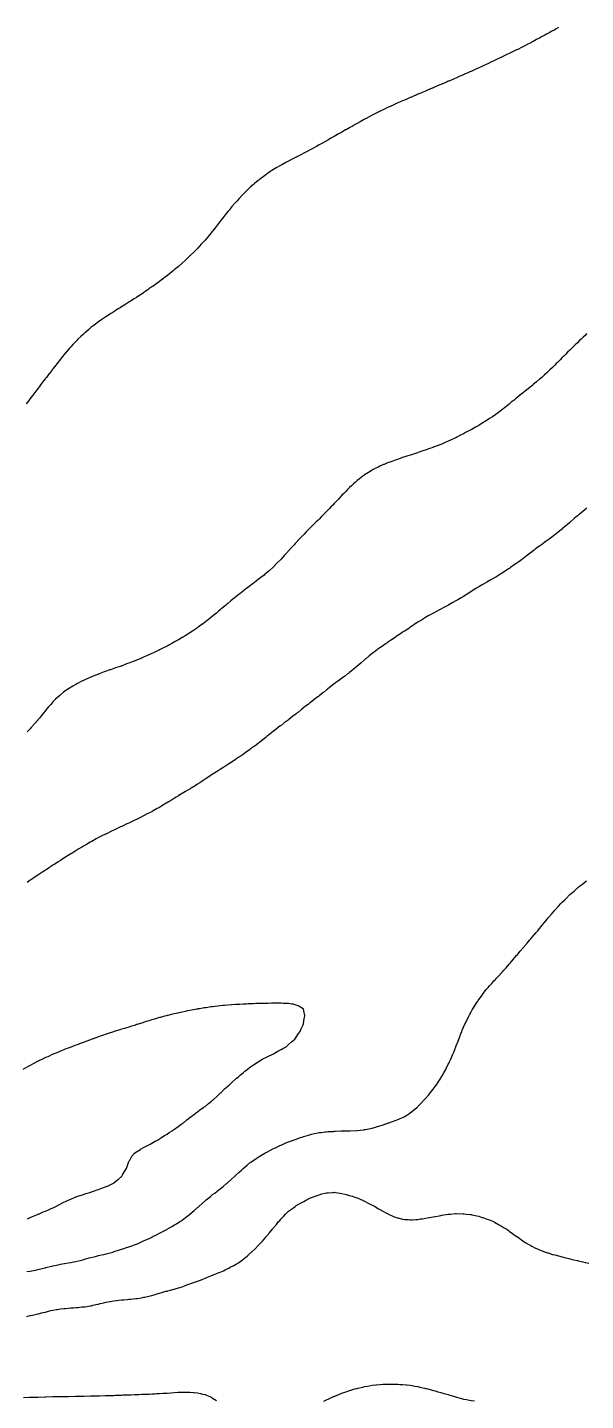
# Model space of a CAD drawing. Extents: x -717077 to -715000, y -984627 to -984000.
# Drawn here: x -715816.9 to -715743.4, y -984181 to -984000.5 of the extents above; entities that cross this region are included whole.
import ezdxf

# ---------------------------------------------------------------- set-up
doc = ezdxf.new("R2010")
doc.units = 0
doc.layers.add('buffer_B1_0_1_clip', color=7, linetype='Continuous')

msp = doc.modelspace()

# ---------------------------------------------------------------- linework, layer by layer
at = {"layer": 'buffer_B1_0_1_clip'}
for points in [[(-715746.98, -984000.5), (-715747.31, -984000.68), (-715747.5, -984000.79), (-715747.96, -984001.04), (-715748.14, -984001.14), (-715748.5, -984001.34), (-715748.6, -984001.39), (-715748.79, -984001.5), (-715749.25, -984001.75), (-715749.5, -984001.89), (-715749.9, -984002.1), (-715750.32, -984002.33), (-715750.5, -984002.42), (-715750.55, -984002.45), (-715750.65, -984002.5), (-715751.21, -984002.78), (-715751.5, -984002.94), (-715751.87, -984003.12), (-715752.37, -984003.38), (-715752.5, -984003.44), (-715752.54, -984003.46), (-715752.62, -984003.5), (-715753.21, -984003.78), (-715753.5, -984003.93), (-715753.88, -984004.11), (-715754.33, -984004.33), (-715754.5, -984004.41), (-715754.55, -984004.44), (-715754.68, -984004.5), (-715755.23, -984004.76), (-715755.5, -984004.89), (-715755.92, -984005.08), (-715756.22, -984005.22), (-715756.5, -984005.35), (-715756.6, -984005.4), (-715756.83, -984005.5), (-715757.28, -984005.71), (-715757.5, -984005.81), (-715757.97, -984006.03), (-715758.07, -984006.07), (-715758.5, -984006.27), (-715758.66, -984006.34), (-715759.02, -984006.5), (-715759.35, -984006.64), (-715759.5, -984006.71), (-715759.87, -984006.87), (-715760.05, -984006.95), (-715760.5, -984007.15), (-715760.74, -984007.25), (-715761.3, -984007.5), (-715761.44, -984007.56), (-715761.5, -984007.58), (-715761.64, -984007.65), (-715762.14, -984007.85), (-715762.5, -984008.01), (-715762.84, -984008.15), (-715763.4, -984008.4), (-715763.5, -984008.44), (-715763.54, -984008.46), (-715763.64, -984008.5), (-715764.24, -984008.75), (-715764.5, -984008.86), (-715764.95, -984009.05), (-715765.12, -984009.12), (-715765.5, -984009.28), (-715765.65, -984009.34), (-715766, -984009.5), (-715766.35, -984009.65), (-715766.5, -984009.72), (-715766.87, -984009.87), (-715767.05, -984009.95), (-715767.5, -984010.14), (-715767.74, -984010.25), (-715768.29, -984010.5), (-715768.43, -984010.56), (-715768.5, -984010.59), (-715768.66, -984010.66), (-715769.13, -984010.87), (-715769.5, -984011.03), (-715769.81, -984011.18), (-715770.44, -984011.5), (-715770.48, -984011.52), (-715770.5, -984011.53), (-715770.55, -984011.56), (-715771.15, -984011.85), (-715771.5, -984012.03), (-715771.81, -984012.19), (-715772.38, -984012.5), (-715772.46, -984012.54), (-715772.5, -984012.56), (-715772.63, -984012.64), (-715773.1, -984012.89), (-715773.5, -984013.12), (-715773.74, -984013.26), (-715774.15, -984013.5), (-715774.37, -984013.62), (-715774.5, -984013.69), (-715774.93, -984013.94), (-715775.01, -984013.98), (-715775.5, -984014.26), (-715775.65, -984014.34), (-715775.92, -984014.5), (-715776.29, -984014.7), (-715776.5, -984014.82), (-715776.93, -984015.07), (-715777.26, -984015.26), (-715777.5, -984015.4), (-715777.56, -984015.44), (-715777.67, -984015.5), (-715778.21, -984015.79), (-715778.5, -984015.95), (-715778.85, -984016.14), (-715779.48, -984016.49), (-715779.5, -984016.49), (-715779.5, -984016.5), (-715779.51, -984016.5), (-715780.16, -984016.84), (-715780.5, -984017.02), (-715780.82, -984017.18), (-715781.42, -984017.5), (-715781.47, -984017.53), (-715781.5, -984017.54), (-715781.58, -984017.59), (-715782.13, -984017.86), (-715782.5, -984018.06), (-715782.78, -984018.21), (-715783.3, -984018.5), (-715783.43, -984018.57), (-715783.5, -984018.61), (-715783.75, -984018.75), (-715784.07, -984018.93), (-715784.5, -984019.19), (-715784.69, -984019.31), (-715784.97, -984019.5), (-715785.29, -984019.71), (-715785.5, -984019.86), (-715785.87, -984020.13), (-715786.34, -984020.5), (-715786.43, -984020.57), (-715786.5, -984020.62), (-715786.99, -984021.01), (-715787.14, -984021.14), (-715787.5, -984021.45), (-715787.52, -984021.48), (-715787.54, -984021.5), (-715788.04, -984021.96), (-715788.5, -984022.42), (-715788.54, -984022.46), (-715788.57, -984022.5), (-715789.02, -984022.97), (-715789.32, -984023.33), (-715789.47, -984023.5), (-715789.48, -984023.51), (-715789.5, -984023.53), (-715789.95, -984024.05), (-715790.32, -984024.5), (-715790.4, -984024.59), (-715790.5, -984024.71), (-715790.85, -984025.15), (-715791.11, -984025.5), (-715791.28, -984025.71), (-715791.5, -984025.98), (-715791.72, -984026.27), (-715791.89, -984026.5), (-715792.16, -984026.83), (-715792.5, -984027.26), (-715792.6, -984027.39), (-715792.68, -984027.5), (-715793.06, -984027.94), (-715793.5, -984028.46), (-715793.51, -984028.48), (-715793.53, -984028.5), (-715793.96, -984028.96), (-715793.99, -984029), (-715794.45, -984029.5), (-715794.47, -984029.52), (-715794.5, -984029.55), (-715794.97, -984030.02), (-715795.45, -984030.5), (-715795.47, -984030.52), (-715795.5, -984030.54), (-715795.99, -984031), (-715796.13, -984031.14), (-715796.5, -984031.48), (-715796.51, -984031.49), (-715796.52, -984031.5), (-715797.05, -984031.95), (-715797.5, -984032.34), (-715797.58, -984032.41), (-715797.69, -984032.5), (-715798.14, -984032.86), (-715798.5, -984033.15), (-715798.7, -984033.3), (-715798.95, -984033.5), (-715799.26, -984033.73), (-715799.5, -984033.91), (-715799.84, -984034.15), (-715800.33, -984034.5), (-715800.43, -984034.57), (-715800.5, -984034.62), (-715800.87, -984034.87), (-715801.02, -984034.98), (-715801.5, -984035.31), (-715801.61, -984035.38), (-715801.78, -984035.5), (-715802.21, -984035.78), (-715802.5, -984035.98), (-715802.82, -984036.18), (-715803.32, -984036.5), (-715803.43, -984036.57), (-715803.5, -984036.61), (-715803.79, -984036.79), (-715804.05, -984036.95), (-715804.5, -984037.24), (-715804.66, -984037.34), (-715804.92, -984037.5), (-715805.27, -984037.72), (-715805.5, -984037.87), (-715805.89, -984038.11), (-715806.47, -984038.5), (-715806.49, -984038.51), (-715806.5, -984038.51), (-715806.54, -984038.55), (-715807.08, -984038.91), (-715807.5, -984039.21), (-715807.67, -984039.33), (-715807.89, -984039.5), (-715808.24, -984039.76), (-715808.5, -984039.96), (-715808.8, -984040.2), (-715809.14, -984040.5), (-715809.33, -984040.66), (-715809.5, -984040.81), (-715809.85, -984041.14), (-715810.21, -984041.5), (-715810.36, -984041.64), (-715810.85, -984042.15), (-715811.16, -984042.5), (-715811.32, -984042.67), (-715811.5, -984042.88), (-715811.78, -984043.21), (-715812.01, -984043.5), (-715812.23, -984043.76), (-715812.5, -984044.09), (-715812.67, -984044.32), (-715812.81, -984044.5), (-715813.11, -984044.88), (-715813.5, -984045.38), (-715813.55, -984045.45), (-715813.59, -984045.5), (-715813.93, -984045.93), (-715813.99, -984046.01), (-715814.36, -984046.5), (-715814.42, -984046.57), (-715814.5, -984046.67), (-715814.86, -984047.14), (-715815.13, -984047.5), (-715815.29, -984047.7), (-715815.5, -984047.97), (-715815.73, -984048.27), (-715815.9, -984048.5), (-715816.16, -984048.84), (-715816.5, -984049.3), (-715816.58, -984049.41), (-715816.64, -984049.5), (-715817.01, -984049.98)], [(-715743.26, -984040.74), (-715743.5, -984040.99), (-715743.77, -984041.23), (-715744.04, -984041.5), (-715744.28, -984041.72), (-715744.5, -984041.94), (-715744.79, -984042.21), (-715745.08, -984042.5), (-715745.29, -984042.7), (-715745.5, -984042.92), (-715745.8, -984043.2), (-715746.09, -984043.5), (-715746.3, -984043.7), (-715746.5, -984043.9), (-715746.8, -984044.19), (-715747.09, -984044.5), (-715747.3, -984044.69), (-715747.5, -984044.89), (-715747.81, -984045.19), (-715748.12, -984045.5), (-715748.32, -984045.68), (-715748.5, -984045.85), (-715748.84, -984046.16), (-715749.2, -984046.5), (-715749.36, -984046.64), (-715749.5, -984046.76), (-715749.9, -984047.09), (-715750.36, -984047.5), (-715750.44, -984047.56), (-715750.5, -984047.61), (-715751, -984048), (-715751, -984048), (-715751.5, -984048.42), (-715751.54, -984048.45), (-715751.6, -984048.5), (-715752.11, -984048.89), (-715752.5, -984049.21), (-715752.66, -984049.34), (-715752.84, -984049.5), (-715753.21, -984049.78), (-715753.5, -984050.02), (-715753.77, -984050.23), (-715754.09, -984050.5), (-715754.32, -984050.68), (-715754.5, -984050.81), (-715754.89, -984051.1), (-715755.41, -984051.5), (-715755.46, -984051.53), (-715755.5, -984051.56), (-715755.67, -984051.67), (-715756.07, -984051.93), (-715756.5, -984052.22), (-715756.67, -984052.32), (-715756.95, -984052.5), (-715757.3, -984052.7), (-715757.5, -984052.82), (-715757.93, -984053.06), (-715758.25, -984053.25), (-715758.5, -984053.4), (-715758.56, -984053.43), (-715758.69, -984053.5), (-715759.22, -984053.77), (-715759.5, -984053.93), (-715759.88, -984054.12), (-715760.37, -984054.38), (-715760.5, -984054.44), (-715760.54, -984054.46), (-715760.62, -984054.5), (-715761.22, -984054.77), (-715761.5, -984054.9), (-715761.92, -984055.08), (-715762.19, -984055.2), (-715762.5, -984055.33), (-715762.62, -984055.37), (-715762.95, -984055.5), (-715763.35, -984055.65), (-715763.5, -984055.71), (-715763.81, -984055.82), (-715764.09, -984055.91), (-715764.5, -984056.06), (-715764.83, -984056.17), (-715765.35, -984056.35), (-715765.5, -984056.4), (-715765.57, -984056.43), (-715765.79, -984056.5), (-715766.33, -984056.67), (-715766.5, -984056.73), (-715766.83, -984056.83), (-715767.09, -984056.91), (-715767.5, -984057.05), (-715767.84, -984057.16), (-715768.33, -984057.33), (-715768.5, -984057.39), (-715768.58, -984057.41), (-715768.81, -984057.5), (-715769.31, -984057.68), (-715769.5, -984057.76), (-715769.93, -984057.94), (-715770.02, -984057.97), (-715770.5, -984058.19), (-715770.71, -984058.29), (-715771.11, -984058.5), (-715771.37, -984058.63), (-715771.5, -984058.7), (-715771.99, -984058.99), (-715772, -984059), (-715772.5, -984059.32), (-715772.6, -984059.4), (-715772.73, -984059.5), (-715773.18, -984059.82), (-715773.5, -984060.08), (-715773.72, -984060.27), (-715773.96, -984060.5), (-715774.25, -984060.75), (-715774.5, -984060.99), (-715774.75, -984061.24), (-715774.99, -984061.5), (-715775.25, -984061.75), (-715775.5, -984062.01), (-715775.73, -984062.26), (-715775.94, -984062.5), (-715776.22, -984062.78), (-715776.5, -984063.08), (-715776.7, -984063.29), (-715776.89, -984063.5), (-715777.19, -984063.8), (-715777.5, -984064.13), (-715777.68, -984064.31), (-715777.86, -984064.5), (-715778.18, -984064.81), (-715778.5, -984065.13), (-715778.68, -984065.31), (-715778.87, -984065.5), (-715779.19, -984065.81), (-715779.5, -984066.13), (-715779.69, -984066.31), (-715779.87, -984066.5), (-715780.18, -984066.81), (-715780.5, -984067.14), (-715780.67, -984067.32), (-715780.84, -984067.5), (-715781.16, -984067.83), (-715781.5, -984068.2), (-715781.64, -984068.35), (-715781.76, -984068.5), (-715782.12, -984068.88), (-715782.5, -984069.31), (-715782.59, -984069.41), (-715782.66, -984069.5), (-715783.07, -984069.92), (-715783.5, -984070.4), (-715783.54, -984070.45), (-715783.59, -984070.5), (-715784.05, -984070.95), (-715784.5, -984071.4), (-715784.55, -984071.45), (-715784.6, -984071.5), (-715785.08, -984071.92), (-715785.5, -984072.3), (-715785.61, -984072.39), (-715785.74, -984072.5), (-715786.17, -984072.83), (-715786.5, -984073.09), (-715786.73, -984073.26), (-715787.03, -984073.5), (-715787.3, -984073.7), (-715787.5, -984073.85), (-715787.87, -984074.12), (-715788.35, -984074.5), (-715788.43, -984074.56), (-715788.5, -984074.61), (-715788.94, -984074.94), (-715789.01, -984074.99), (-715789.5, -984075.39), (-715789.56, -984075.44), (-715789.63, -984075.5), (-715790.11, -984075.88), (-715790.5, -984076.21), (-715790.65, -984076.34), (-715790.82, -984076.5), (-715791.2, -984076.8), (-715791.5, -984077.06), (-715791.74, -984077.26), (-715792.01, -984077.5), (-715792.28, -984077.71), (-715792.5, -984077.89), (-715792.84, -984078.16), (-715793.25, -984078.5), (-715793.39, -984078.6), (-715793.5, -984078.68), (-715793.97, -984079.02), (-715794.17, -984079.18), (-715794.5, -984079.42), (-715794.54, -984079.45), (-715794.6, -984079.5), (-715795.14, -984079.85), (-715795.5, -984080.09), (-715795.75, -984080.25), (-715796.12, -984080.5), (-715796.36, -984080.64), (-715796.5, -984080.72), (-715796.99, -984081), (-715797, -984081.01), (-715797.5, -984081.29), (-715797.63, -984081.36), (-715797.87, -984081.5), (-715798.28, -984081.71), (-715798.5, -984081.83), (-715798.95, -984082.05), (-715799.15, -984082.16), (-715799.5, -984082.33), (-715799.61, -984082.39), (-715799.83, -984082.5), (-715800.29, -984082.71), (-715800.5, -984082.81), (-715800.97, -984083.02), (-715801.06, -984083.06), (-715801.5, -984083.26), (-715801.66, -984083.33), (-715802.04, -984083.5), (-715802.36, -984083.63), (-715802.5, -984083.69), (-715802.8, -984083.81), (-715803.08, -984083.91), (-715803.5, -984084.08), (-715803.81, -984084.18), (-715804.41, -984084.41), (-715804.5, -984084.44), (-715804.54, -984084.46), (-715804.66, -984084.5), (-715805.29, -984084.71), (-715805.5, -984084.79), (-715805.93, -984084.94), (-715806.03, -984084.97), (-715806.5, -984085.14), (-715806.76, -984085.23), (-715807.43, -984085.5), (-715807.48, -984085.52), (-715807.5, -984085.52), (-715807.53, -984085.54), (-715808.21, -984085.79), (-715808.5, -984085.91), (-715808.92, -984086.08), (-715809.22, -984086.23), (-715809.5, -984086.35), (-715809.6, -984086.4), (-715809.8, -984086.5), (-715810.27, -984086.73), (-715810.5, -984086.86), (-715810.9, -984087.09), (-715811.44, -984087.44), (-715811.5, -984087.48), (-715811.51, -984087.49), (-715811.53, -984087.5), (-715812.1, -984087.9), (-715812.5, -984088.23), (-715812.64, -984088.35), (-715812.8, -984088.5), (-715813.17, -984088.83), (-715813.5, -984089.17), (-715813.66, -984089.34), (-715813.79, -984089.5), (-715814.13, -984089.87), (-715814.5, -984090.31), (-715814.58, -984090.42), (-715814.64, -984090.5), (-715815.03, -984090.96), (-715815.28, -984091.29), (-715815.45, -984091.5), (-715815.47, -984091.52), (-715815.5, -984091.55), (-715815.94, -984092.05), (-715816.31, -984092.5), (-715816.4, -984092.59), (-715816.5, -984092.69), (-715816.9, -984093.1)], [(-715743.29, -984063.71), (-715743.5, -984063.88), (-715743.84, -984064.16), (-715744.23, -984064.5), (-715744.38, -984064.62), (-715744.5, -984064.71), (-715744.93, -984065.07), (-715745.41, -984065.5), (-715745.46, -984065.54), (-715745.5, -984065.57), (-715745.88, -984065.88), (-715746.01, -984065.99), (-715746.5, -984066.42), (-715746.54, -984066.46), (-715746.59, -984066.5), (-715747.1, -984066.9), (-715747.5, -984067.22), (-715747.66, -984067.34), (-715747.86, -984067.5), (-715748.23, -984067.76), (-715748.5, -984067.96), (-715748.82, -984068.17), (-715749.25, -984068.5), (-715749.4, -984068.6), (-715749.5, -984068.68), (-715749.97, -984069.02), (-715750.2, -984069.21), (-715750.5, -984069.44), (-715750.53, -984069.47), (-715750.57, -984069.5), (-715751.1, -984069.89), (-715751.5, -984070.21), (-715751.66, -984070.33), (-715751.88, -984070.5), (-715752.24, -984070.75), (-715752.5, -984070.94), (-715752.84, -984071.16), (-715753.31, -984071.5), (-715753.42, -984071.57), (-715753.5, -984071.63), (-715753.86, -984071.86), (-715754.03, -984071.97), (-715754.5, -984072.29), (-715754.63, -984072.37), (-715754.84, -984072.5), (-715755.25, -984072.75), (-715755.5, -984072.9), (-715755.89, -984073.11), (-715756.43, -984073.44), (-715756.5, -984073.47), (-715756.51, -984073.48), (-715756.54, -984073.5), (-715757.15, -984073.84), (-715757.5, -984074.05), (-715757.78, -984074.22), (-715758.22, -984074.5), (-715758.39, -984074.6), (-715758.5, -984074.67), (-715758.94, -984074.95), (-715759.01, -984074.99), (-715759.5, -984075.3), (-715759.62, -984075.38), (-715759.81, -984075.5), (-715760.24, -984075.75), (-715760.5, -984075.9), (-715760.88, -984076.11), (-715761.41, -984076.41), (-715761.5, -984076.46), (-715761.52, -984076.47), (-715761.57, -984076.5), (-715762.18, -984076.82), (-715762.5, -984076.99), (-715762.83, -984077.16), (-715763.45, -984077.5), (-715763.48, -984077.52), (-715763.5, -984077.53), (-715763.55, -984077.56), (-715764.13, -984077.87), (-715764.5, -984078.08), (-715764.76, -984078.24), (-715765.17, -984078.5), (-715765.38, -984078.62), (-715765.5, -984078.7), (-715765.98, -984079.01), (-715766.06, -984079.07), (-715766.5, -984079.36), (-715766.58, -984079.41), (-715766.71, -984079.5), (-715767.19, -984079.81), (-715767.5, -984080.02), (-715767.79, -984080.21), (-715768.22, -984080.5), (-715768.39, -984080.61), (-715768.5, -984080.69), (-715768.98, -984081.02), (-715769.09, -984081.09), (-715769.5, -984081.38), (-715769.57, -984081.43), (-715769.67, -984081.5), (-715770.16, -984081.83), (-715770.5, -984082.07), (-715770.75, -984082.25), (-715771.09, -984082.5), (-715771.33, -984082.67), (-715771.5, -984082.8), (-715771.89, -984083.11), (-715772.35, -984083.5), (-715772.43, -984083.56), (-715772.5, -984083.62), (-715772.98, -984084.02), (-715773.32, -984084.32), (-715773.5, -984084.48), (-715773.51, -984084.49), (-715773.52, -984084.5), (-715774.06, -984084.94), (-715774.5, -984085.31), (-715774.6, -984085.39), (-715774.74, -984085.5), (-715775.17, -984085.82), (-715775.5, -984086.07), (-715775.75, -984086.25), (-715776.08, -984086.5), (-715776.32, -984086.67), (-715776.5, -984086.81), (-715776.89, -984087.1), (-715777.38, -984087.5), (-715777.44, -984087.55), (-715777.5, -984087.59), (-715777.92, -984087.92), (-715778.01, -984087.99), (-715778.5, -984088.39), (-715778.56, -984088.44), (-715778.64, -984088.5), (-715779.13, -984088.87), (-715779.5, -984089.16), (-715779.69, -984089.3), (-715779.94, -984089.5), (-715780.26, -984089.74), (-715780.5, -984089.92), (-715780.82, -984090.18), (-715781.21, -984090.5), (-715781.37, -984090.62), (-715781.5, -984090.72), (-715781.93, -984091.06), (-715782.48, -984091.5), (-715782.49, -984091.51), (-715782.5, -984091.51), (-715782.55, -984091.55), (-715783.07, -984091.93), (-715783.5, -984092.26), (-715783.64, -984092.36), (-715783.82, -984092.5), (-715784.2, -984092.79), (-715784.5, -984093.03), (-715784.76, -984093.23), (-715785.09, -984093.5), (-715785.32, -984093.68), (-715785.5, -984093.83), (-715785.87, -984094.12), (-715786.35, -984094.5), (-715786.43, -984094.56), (-715786.5, -984094.62), (-715786.92, -984094.93), (-715787.01, -984094.99), (-715787.5, -984095.35), (-715787.58, -984095.41), (-715787.7, -984095.5), (-715788.17, -984095.83), (-715788.5, -984096.07), (-715788.75, -984096.24), (-715789.12, -984096.5), (-715789.34, -984096.65), (-715789.5, -984096.76), (-715789.94, -984097.05), (-715790.26, -984097.26), (-715790.5, -984097.42), (-715790.55, -984097.45), (-715790.63, -984097.5), (-715791.16, -984097.83), (-715791.5, -984098.05), (-715791.78, -984098.22), (-715792.22, -984098.5), (-715792.39, -984098.61), (-715792.5, -984098.68), (-715792.99, -984099), (-715793, -984099.01), (-715793.5, -984099.33), (-715793.6, -984099.4), (-715793.75, -984099.5), (-715794.2, -984099.8), (-715794.5, -984099.99), (-715794.81, -984100.19), (-715795.31, -984100.5), (-715795.42, -984100.57), (-715795.5, -984100.62), (-715795.78, -984100.79), (-715796.05, -984100.94), (-715796.5, -984101.21), (-715796.68, -984101.32), (-715796.98, -984101.5), (-715797.3, -984101.69), (-715797.5, -984101.81), (-715797.92, -984102.07), (-715798.3, -984102.3), (-715798.5, -984102.42), (-715798.54, -984102.45), (-715798.62, -984102.5), (-715799.17, -984102.83), (-715799.5, -984103.03), (-715799.79, -984103.2), (-715800.32, -984103.5), (-715800.43, -984103.56), (-715800.5, -984103.6), (-715800.7, -984103.7), (-715801.09, -984103.9), (-715801.5, -984104.11), (-715802.27, -984104.5), (-715802.42, -984104.57), (-715802.5, -984104.61), (-715802.71, -984104.71), (-715803.1, -984104.9), (-715803.5, -984105.09), (-715803.78, -984105.22), (-715804.37, -984105.5), (-715804.46, -984105.54), (-715804.5, -984105.56), (-715804.61, -984105.61), (-715805.14, -984105.86), (-715805.5, -984106.03), (-715805.81, -984106.18), (-715806.47, -984106.5), (-715806.49, -984106.51), (-715806.5, -984106.51), (-715806.52, -984106.52), (-715807.16, -984106.84), (-715807.5, -984107.01), (-715807.82, -984107.18), (-715808.4, -984107.5), (-715808.46, -984107.53), (-715808.5, -984107.55), (-715808.62, -984107.63), (-715809.1, -984107.9), (-715809.5, -984108.13), (-715809.72, -984108.28), (-715810.08, -984108.5), (-715810.34, -984108.66), (-715810.5, -984108.75), (-715810.96, -984109.04), (-715811.16, -984109.16), (-715811.5, -984109.37), (-715811.58, -984109.42), (-715811.7, -984109.5), (-715812.19, -984109.81), (-715812.5, -984110), (-715812.8, -984110.2), (-715813.27, -984110.5), (-715813.41, -984110.59), (-715813.5, -984110.65), (-715813.91, -984110.91), (-715814.02, -984110.98), (-715814.5, -984111.29), (-715814.62, -984111.37), (-715814.82, -984111.5), (-715815.23, -984111.77), (-715815.5, -984111.94), (-715815.83, -984112.17), (-715816.32, -984112.5), (-715816.42, -984112.57), (-715816.5, -984112.62), (-715816.9, -984112.91)], [(-715816.92, -984164.07), (-715816.5, -984163.99), (-715816.08, -984163.91), (-715815.86, -984163.87), (-715815.5, -984163.79), (-715815.26, -984163.74), (-715814.57, -984163.58), (-715814.5, -984163.56), (-715814.45, -984163.55), (-715814.27, -984163.5), (-715813.65, -984163.34), (-715813.5, -984163.3), (-715813.25, -984163.25), (-715812.83, -984163.17), (-715812.5, -984163.1), (-715812.01, -984163.01), (-715811.99, -984163.01), (-715811.5, -984162.92), (-715811.14, -984162.86), (-715810.78, -984162.78), (-715810.5, -984162.73), (-715810.31, -984162.69), (-715809.54, -984162.5), (-715809.51, -984162.49), (-715809.5, -984162.49), (-715809.48, -984162.48), (-715808.72, -984162.27), (-715808.5, -984162.21), (-715808.11, -984162.12), (-715807.92, -984162.07), (-715807.5, -984161.97), (-715807.11, -984161.88), (-715806.8, -984161.81), (-715806.5, -984161.74), (-715806.31, -984161.69), (-715805.63, -984161.5), (-715805.53, -984161.47), (-715805.5, -984161.46), (-715805.44, -984161.44), (-715804.77, -984161.22), (-715804.5, -984161.13), (-715804.01, -984160.98), (-715803.96, -984160.96), (-715803.5, -984160.81), (-715803.26, -984160.73), (-715802.64, -984160.5), (-715802.54, -984160.46), (-715802.5, -984160.44), (-715802.4, -984160.4), (-715801.84, -984160.16), (-715801.5, -984160), (-715801.15, -984159.85), (-715800.56, -984159.57), (-715800.5, -984159.54), (-715800.47, -984159.52), (-715800.43, -984159.5), (-715799.81, -984159.19), (-715799.5, -984159.03), (-715799.14, -984158.85), (-715798.51, -984158.52), (-715798.5, -984158.51), (-715798.49, -984158.51), (-715798.48, -984158.5), (-715797.85, -984158.14), (-715797.5, -984157.92), (-715797.23, -984157.77), (-715796.81, -984157.5), (-715796.62, -984157.38), (-715796.5, -984157.29), (-715796.05, -984156.95), (-715795.56, -984156.56), (-715795.5, -984156.51), (-715795.49, -984156.51), (-715795.48, -984156.5), (-715794.94, -984156.05), (-715794.5, -984155.65), (-715794.42, -984155.58), (-715794.33, -984155.5), (-715793.88, -984155.11), (-715793.5, -984154.77), (-715793.35, -984154.64), (-715793.19, -984154.5), (-715792.8, -984154.19), (-715792.5, -984153.95), (-715792.23, -984153.76), (-715791.89, -984153.5), (-715791.66, -984153.33), (-715791.5, -984153.2), (-715791.11, -984152.88), (-715790.67, -984152.5), (-715790.57, -984152.42), (-715790.5, -984152.35), (-715790.05, -984151.94), (-715789.57, -984151.5), (-715789.53, -984151.46), (-715789.5, -984151.43), (-715789.01, -984150.99), (-715788.71, -984150.71), (-715788.5, -984150.52), (-715788.49, -984150.51), (-715788.47, -984150.5), (-715787.94, -984150.06), (-715787.5, -984149.7), (-715787.38, -984149.62), (-715787.22, -984149.5), (-715786.79, -984149.2), (-715786.5, -984149.01), (-715786.17, -984148.82), (-715785.62, -984148.5), (-715785.54, -984148.46), (-715785.5, -984148.43), (-715785.35, -984148.35), (-715784.89, -984148.11), (-715784.5, -984147.9), (-715784.22, -984147.78), (-715783.64, -984147.5), (-715783.54, -984147.45), (-715783.5, -984147.43), (-715783.38, -984147.38), (-715782.85, -984147.15), (-715782.5, -984147), (-715782.12, -984146.87), (-715781.72, -984146.73), (-715781.5, -984146.65), (-715781.38, -984146.61), (-715781.07, -984146.5), (-715780.64, -984146.36), (-715780.5, -984146.31), (-715780.21, -984146.22), (-715779.88, -984146.11), (-715779.5, -984145.99), (-715779.09, -984145.91), (-715778.86, -984145.87), (-715778.5, -984145.79), (-715778.23, -984145.76), (-715777.7, -984145.7), (-715777.5, -984145.68), (-715777.32, -984145.67), (-715776.62, -984145.63), (-715776.5, -984145.62), (-715776.38, -984145.62), (-715775.58, -984145.58), (-715775.5, -984145.58), (-715775.41, -984145.58), (-715774.55, -984145.55), (-715774.5, -984145.55), (-715774.45, -984145.55), (-715773.51, -984145.5), (-715773.5, -984145.5), (-715773.5, -984145.5), (-715773.49, -984145.5), (-715772.59, -984145.41), (-715772.5, -984145.4), (-715772.37, -984145.37), (-715771.73, -984145.26), (-715771.5, -984145.21), (-715771.09, -984145.09), (-715770.94, -984145.05), (-715770.5, -984144.91), (-715770.19, -984144.8), (-715769.58, -984144.58), (-715769.5, -984144.55), (-715769.46, -984144.54), (-715769.33, -984144.5), (-715768.71, -984144.29), (-715768.5, -984144.2), (-715768.01, -984144.02), (-715767.99, -984144.01), (-715767.5, -984143.8), (-715767.29, -984143.7), (-715766.95, -984143.5), (-715766.67, -984143.33), (-715766.5, -984143.21), (-715766.1, -984142.9), (-715765.65, -984142.5), (-715765.57, -984142.43), (-715765.5, -984142.36), (-715765.07, -984141.93), (-715764.67, -984141.5), (-715764.59, -984141.41), (-715764.5, -984141.3), (-715764.12, -984140.87), (-715763.82, -984140.5), (-715763.68, -984140.32), (-715763.5, -984140.07), (-715763.24, -984139.75), (-715763.06, -984139.5), (-715762.83, -984139.16), (-715762.5, -984138.62), (-715762.45, -984138.55), (-715762.42, -984138.5), (-715762.31, -984138.31), (-715762.07, -984137.92), (-715761.84, -984137.5), (-715761.72, -984137.27), (-715761.5, -984136.8), (-715761.39, -984136.6), (-715761.35, -984136.5), (-715761.22, -984136.22), (-715761.07, -984135.92), (-715760.89, -984135.5), (-715760.77, -984135.22), (-715760.51, -984134.51), (-715760.5, -984134.5), (-715760.5, -984134.49), (-715760.5, -984134.48), (-715760.22, -984133.78), (-715760.12, -984133.5), (-715759.94, -984133.05), (-715759.88, -984132.88), (-715759.73, -984132.5), (-715759.66, -984132.34), (-715759.5, -984131.93), (-715759.36, -984131.64), (-715759.3, -984131.5), (-715759.1, -984131.11), (-715759.03, -984130.96), (-715758.8, -984130.5), (-715758.7, -984130.3), (-715758.5, -984129.91), (-715758.34, -984129.66), (-715758.25, -984129.5), (-715757.96, -984129.04), (-715757.84, -984128.84), (-715757.63, -984128.5), (-715757.58, -984128.42), (-715757.5, -984128.29), (-715757.15, -984127.84), (-715756.9, -984127.5), (-715756.72, -984127.27), (-715756.5, -984126.97), (-715756.27, -984126.73), (-715756.06, -984126.5), (-715755.79, -984126.2), (-715755.5, -984125.86), (-715755.31, -984125.68), (-715755.14, -984125.5), (-715754.83, -984125.17), (-715754.5, -984124.79), (-715754.35, -984124.64), (-715754.23, -984124.5), (-715753.88, -984124.12), (-715753.5, -984123.67), (-715753.41, -984123.58), (-715753.34, -984123.5), (-715752.95, -984123.05), (-715752.51, -984122.51), (-715752.5, -984122.5), (-715752.5, -984122.5), (-715752.5, -984122.5), (-715752.03, -984121.96), (-715751.66, -984121.5), (-715751.58, -984121.41), (-715751.5, -984121.31), (-715751.12, -984120.88), (-715750.81, -984120.5), (-715750.66, -984120.33), (-715750.5, -984120.13), (-715750.2, -984119.8), (-715749.96, -984119.5), (-715749.74, -984119.25), (-715749.5, -984118.94), (-715749.29, -984118.71), (-715749.13, -984118.5), (-715748.83, -984118.16), (-715748.5, -984117.73), (-715748.39, -984117.61), (-715748.3, -984117.5), (-715747.92, -984117.07), (-715747.5, -984116.56), (-715747.47, -984116.53), (-715747.44, -984116.5), (-715746.98, -984116.02), (-715746.68, -984115.69), (-715746.51, -984115.5), (-715746.5, -984115.49), (-715746.5, -984115.48), (-715746.16, -984115.17), (-715745.99, -984115), (-715745.5, -984114.5), (-715745.49, -984114.5), (-715745.49, -984114.5), (-715744.96, -984114.04), (-715744.5, -984113.63), (-715744.43, -984113.57), (-715744.35, -984113.5), (-715743.86, -984113.13), (-715743.5, -984112.84), (-715743.3, -984112.7)], [(-715780.6, -984129.5), (-715781.16, -984129.16), (-715781.5, -984129.03), (-715781.92, -984128.92), (-715782.09, -984128.91), (-715782.5, -984128.83), (-715782.8, -984128.8), (-715783.2, -984128.8), (-715783.5, -984128.78), (-715783.77, -984128.77), (-715784.21, -984128.78), (-715784.5, -984128.78), (-715784.77, -984128.78), (-715785.2, -984128.8), (-715785.5, -984128.8), (-715785.8, -984128.8), (-715786.17, -984128.82), (-715786.5, -984128.82), (-715786.83, -984128.84), (-715787.14, -984128.85), (-715787.5, -984128.87), (-715787.88, -984128.88), (-715788.1, -984128.9), (-715788.5, -984128.92), (-715788.94, -984128.94), (-715789.05, -984128.95), (-715789.5, -984128.97), (-715789.99, -984129), (-715790, -984129), (-715790.5, -984129.04), (-715790.92, -984129.08), (-715791.09, -984129.09), (-715791.5, -984129.13), (-715791.83, -984129.17), (-715792.2, -984129.21), (-715792.5, -984129.24), (-715792.72, -984129.28), (-715793.36, -984129.37), (-715793.5, -984129.39), (-715793.59, -984129.4), (-715794.19, -984129.5), (-715794.45, -984129.54), (-715794.5, -984129.55), (-715794.56, -984129.56), (-715795.29, -984129.7), (-715795.5, -984129.74), (-715795.8, -984129.8), (-715796.12, -984129.87), (-715796.5, -984129.95), (-715796.95, -984130.05), (-715797.07, -984130.08), (-715797.5, -984130.17), (-715797.76, -984130.24), (-715798.38, -984130.38), (-715798.5, -984130.41), (-715798.57, -984130.43), (-715798.83, -984130.5), (-715799.35, -984130.64), (-715799.5, -984130.68), (-715799.75, -984130.76), (-715800.13, -984130.87), (-715800.5, -984130.97), (-715800.9, -984131.1), (-715801.18, -984131.19), (-715801.5, -984131.29), (-715801.66, -984131.34), (-715802.18, -984131.5), (-715802.42, -984131.58), (-715802.5, -984131.6), (-715802.64, -984131.65), (-715803.18, -984131.82), (-715803.5, -984131.91), (-715803.95, -984132.05), (-715804.09, -984132.09), (-715804.5, -984132.21), (-715804.71, -984132.28), (-715805.44, -984132.5), (-715805.48, -984132.51), (-715805.5, -984132.52), (-715805.52, -984132.53), (-715806.24, -984132.76), (-715806.5, -984132.84), (-715806.98, -984133.01), (-715807.02, -984133.03), (-715807.5, -984133.19), (-715807.72, -984133.27), (-715808.35, -984133.5), (-715808.46, -984133.54), (-715808.5, -984133.55), (-715808.58, -984133.58), (-715809.18, -984133.82), (-715809.5, -984133.93), (-715809.91, -984134.09), (-715810.19, -984134.19), (-715810.5, -984134.31), (-715810.63, -984134.36), (-715811.01, -984134.5), (-715811.36, -984134.63), (-715811.5, -984134.68), (-715811.8, -984134.8), (-715812.08, -984134.92), (-715812.5, -984135.08), (-715812.79, -984135.2), (-715813.47, -984135.48), (-715813.5, -984135.49), (-715813.5, -984135.49), (-715813.52, -984135.5), (-715814.19, -984135.81), (-715814.5, -984135.94), (-715814.87, -984136.13), (-715815.37, -984136.37), (-715815.5, -984136.43), (-715815.54, -984136.46), (-715815.62, -984136.5), (-715816.19, -984136.8), (-715816.5, -984136.95), (-715816.85, -984137.15), (-715817.47, -984137.48)], [(-715816.86, -984157.14), (-715816.5, -984156.97), (-715816.18, -984156.82), (-715815.55, -984156.56), (-715815.5, -984156.53), (-715815.47, -984156.52), (-715815.4, -984156.5), (-715814.77, -984156.23), (-715814.5, -984156.12), (-715814.07, -984155.93), (-715813.81, -984155.82), (-715813.5, -984155.68), (-715813.38, -984155.62), (-715813.11, -984155.5), (-715812.72, -984155.28), (-715812.06, -984154.94), (-715811.84, -984154.84), (-715811.5, -984154.68), (-715811.37, -984154.62), (-715811.06, -984154.5), (-715810.68, -984154.32), (-715810.5, -984154.24), (-715810.11, -984154.11), (-715809.94, -984154.05), (-715809.5, -984153.91), (-715809.19, -984153.81), (-715808.65, -984153.66), (-715808.5, -984153.61), (-715808.42, -984153.58), (-715808.15, -984153.5), (-715807.67, -984153.32), (-715807.5, -984153.26), (-715807.12, -984153.12), (-715806.94, -984153.06), (-715806.5, -984152.89), (-715806.23, -984152.77), (-715805.64, -984152.5), (-715805.55, -984152.44), (-715805.5, -984152.4), (-715805, -984151.99), (-715804.89, -984151.9), (-715804.5, -984151.56), (-715804.47, -984151.53), (-715804.43, -984151.5), (-715804.34, -984151.35), (-715804.08, -984150.91), (-715803.84, -984150.5), (-715803.75, -984150.25), (-715803.5, -984149.59), (-715803.47, -984149.52), (-715803.46, -984149.5), (-715803.4, -984149.4), (-715803.12, -984148.88), (-715802.76, -984148.5), (-715802.62, -984148.38), (-715802.5, -984148.3), (-715802, -984148), (-715801.99, -984147.99), (-715801.5, -984147.72), (-715801.35, -984147.64), (-715801.08, -984147.5), (-715800.7, -984147.3), (-715800.5, -984147.19), (-715800.06, -984146.93), (-715799.77, -984146.77), (-715799.5, -984146.62), (-715799.42, -984146.57), (-715799.3, -984146.5), (-715798.82, -984146.18), (-715798.5, -984145.99), (-715798.21, -984145.79), (-715797.72, -984145.5), (-715797.59, -984145.4), (-715797.5, -984145.34), (-715797.02, -984144.97), (-715796.86, -984144.87), (-715796.5, -984144.61), (-715796.44, -984144.56), (-715796.35, -984144.5), (-715795.89, -984144.1), (-715795.5, -984143.81), (-715795.32, -984143.67), (-715795.07, -984143.5), (-715794.76, -984143.24), (-715794.5, -984143.05), (-715794.18, -984142.81), (-715793.7, -984142.5), (-715793.59, -984142.41), (-715793.5, -984142.34), (-715793.04, -984141.96), (-715792.71, -984141.71), (-715792.5, -984141.55), (-715792.47, -984141.53), (-715792.43, -984141.5), (-715791.96, -984141.03), (-715791.5, -984140.63), (-715791.43, -984140.56), (-715791.36, -984140.5), (-715790.93, -984140.06), (-715790.5, -984139.69), (-715790.4, -984139.6), (-715790.28, -984139.5), (-715789.89, -984139.11), (-715789.5, -984138.78), (-715789.35, -984138.65), (-715789.15, -984138.5), (-715788.82, -984138.18), (-715788.5, -984137.92), (-715788.27, -984137.73), (-715787.94, -984137.5), (-715787.71, -984137.29), (-715787.5, -984137.13), (-715787.13, -984136.87), (-715786.51, -984136.51), (-715786.5, -984136.5), (-715786.49, -984136.5), (-715786.49, -984136.5), (-715785.88, -984136.11), (-715785.5, -984135.91), (-715785.23, -984135.77), (-715784.6, -984135.5), (-715784.54, -984135.46), (-715784.5, -984135.44), (-715784.35, -984135.35), (-715783.9, -984135.09), (-715783.5, -984134.88), (-715783.26, -984134.73), (-715782.83, -984134.5), (-715782.65, -984134.34), (-715782.5, -984134.22), (-715782.13, -984133.87), (-715781.69, -984133.5), (-715781.61, -984133.38), (-715781.5, -984133.23), (-715781.21, -984132.78), (-715781, -984132.5), (-715780.86, -984132.13), (-715780.61, -984131.62), (-715780.56, -984131.5), (-715780.56, -984131.44), (-715780.5, -984131.14), (-715780.41, -984130.59), (-715780.39, -984130.5), (-715780.39, -984130.39), (-715780.5, -984129.79), (-715780.56, -984129.56), (-715780.6, -984129.5)], [(-715816.94, -984169.95), (-715816.5, -984169.85), (-715816.21, -984169.79), (-715815.66, -984169.66), (-715815.5, -984169.63), (-715815.39, -984169.6), (-715815.01, -984169.5), (-715814.59, -984169.41), (-715814.5, -984169.38), (-715814.34, -984169.34), (-715813.79, -984169.2), (-715813.5, -984169.13), (-715813.05, -984169.06), (-715812.96, -984169.04), (-715812.5, -984168.96), (-715812.07, -984168.92), (-715811.9, -984168.9), (-715811.5, -984168.86), (-715811.15, -984168.84), (-715810.81, -984168.81), (-715810.5, -984168.79), (-715810.22, -984168.77), (-715809.72, -984168.72), (-715809.5, -984168.7), (-715809.31, -984168.68), (-715808.56, -984168.56), (-715808.5, -984168.55), (-715808.45, -984168.55), (-715808.27, -984168.5), (-715807.63, -984168.37), (-715807.5, -984168.34), (-715807.28, -984168.28), (-715806.83, -984168.16), (-715806.5, -984168.08), (-715806.01, -984167.99), (-715805.98, -984167.99), (-715805.5, -984167.9), (-715805.14, -984167.86), (-715804.82, -984167.82), (-715804.5, -984167.79), (-715804.23, -984167.77), (-715803.71, -984167.72), (-715803.5, -984167.7), (-715803.31, -984167.69), (-715802.6, -984167.61), (-715802.5, -984167.6), (-715802.41, -984167.59), (-715801.87, -984167.5), (-715801.54, -984167.45), (-715801.5, -984167.44), (-715801.42, -984167.42), (-715800.73, -984167.26), (-715800.5, -984167.2), (-715800.06, -984167.06), (-715799.96, -984167.03), (-715799.5, -984166.89), (-715799.18, -984166.81), (-715798.66, -984166.66), (-715798.5, -984166.62), (-715798.4, -984166.6), (-715798.04, -984166.5), (-715797.6, -984166.39), (-715797.5, -984166.36), (-715797.29, -984166.3), (-715796.83, -984166.16), (-715796.5, -984166.05), (-715796.09, -984165.9), (-715795.78, -984165.78), (-715795.5, -984165.67), (-715795.36, -984165.63), (-715795.01, -984165.5), (-715794.62, -984165.37), (-715794.5, -984165.32), (-715794.21, -984165.22), (-715793.89, -984165.11), (-715793.5, -984164.95), (-715793.18, -984164.82), (-715792.53, -984164.54), (-715792.5, -984164.52), (-715792.48, -984164.52), (-715792.44, -984164.5), (-715791.75, -984164.25), (-715791.5, -984164.13), (-715791.05, -984163.95), (-715790.83, -984163.83), (-715790.5, -984163.67), (-715790.38, -984163.62), (-715790.17, -984163.5), (-715789.72, -984163.27), (-715789.5, -984163.13), (-715789.1, -984162.9), (-715788.55, -984162.5), (-715788.52, -984162.48), (-715788.5, -984162.46), (-715788.31, -984162.32), (-715787.95, -984162.04), (-715787.5, -984161.62), (-715787.43, -984161.56), (-715787.37, -984161.5), (-715786.91, -984161.08), (-715786.5, -984160.63), (-715786.43, -984160.56), (-715786.38, -984160.5), (-715785.94, -984160.05), (-715785.5, -984159.52), (-715785.49, -984159.51), (-715785.48, -984159.5), (-715785.35, -984159.35), (-715785.01, -984158.98), (-715784.64, -984158.5), (-715784.57, -984158.42), (-715784.5, -984158.33), (-715784.11, -984157.88), (-715783.83, -984157.5), (-715783.67, -984157.33), (-715783.5, -984157.13), (-715783.18, -984156.81), (-715782.91, -984156.5), (-715782.69, -984156.31), (-715782.5, -984156.14), (-715782.13, -984155.87), (-715781.66, -984155.5), (-715781.56, -984155.43), (-715781.5, -984155.39), (-715781.25, -984155.26), (-715780.92, -984155.08), (-715780.5, -984154.83), (-715780.28, -984154.72), (-715779.88, -984154.5), (-715779.61, -984154.38), (-715779.5, -984154.33), (-715779.22, -984154.23), (-715778.89, -984154.11), (-715778.5, -984153.96), (-715778.13, -984153.86), (-715777.76, -984153.77), (-715777.5, -984153.7), (-715777.31, -984153.69), (-715776.64, -984153.65), (-715776.5, -984153.64), (-715776.33, -984153.67), (-715775.74, -984153.75), (-715775.5, -984153.79), (-715775.1, -984153.89), (-715774.93, -984153.93), (-715774.5, -984154.05), (-715774.15, -984154.16), (-715773.67, -984154.32), (-715773.5, -984154.38), (-715773.41, -984154.41), (-715773.17, -984154.5), (-715772.71, -984154.72), (-715772.5, -984154.82), (-715772.04, -984155.05), (-715771.85, -984155.14), (-715771.5, -984155.32), (-715771.38, -984155.38), (-715771.13, -984155.5), (-715770.75, -984155.75), (-715770.5, -984155.91), (-715770.11, -984156.12), (-715769.62, -984156.38), (-715769.5, -984156.44), (-715769.46, -984156.46), (-715769.35, -984156.5), (-715768.78, -984156.78), (-715768.5, -984156.91), (-715768.03, -984157.03), (-715767.94, -984157.06), (-715767.5, -984157.17), (-715767.2, -984157.2), (-715766.76, -984157.23), (-715766.5, -984157.26), (-715766.24, -984157.25), (-715765.78, -984157.21), (-715765.5, -984157.2), (-715765.15, -984157.15), (-715764.89, -984157.11), (-715764.5, -984157.06), (-715764.03, -984156.97), (-715763.95, -984156.96), (-715763.5, -984156.88), (-715763.18, -984156.81), (-715762.72, -984156.73), (-715762.5, -984156.68), (-715762.34, -984156.66), (-715761.52, -984156.53), (-715761.5, -984156.52), (-715761.47, -984156.52), (-715761.21, -984156.5), (-715760.54, -984156.45), (-715760.5, -984156.45), (-715760.45, -984156.45), (-715759.53, -984156.46), (-715759.5, -984156.46), (-715759.46, -984156.47), (-715759.13, -984156.5), (-715758.56, -984156.57), (-715758.5, -984156.58), (-715758.39, -984156.6), (-715757.74, -984156.74), (-715757.5, -984156.8), (-715757.05, -984156.94), (-715756.96, -984156.97), (-715756.5, -984157.13), (-715756.22, -984157.23), (-715755.57, -984157.5), (-715755.52, -984157.52), (-715755.5, -984157.54), (-715755.41, -984157.59), (-715754.88, -984157.88), (-715754.5, -984158.11), (-715754.24, -984158.25), (-715753.81, -984158.5), (-715753.63, -984158.64), (-715753.5, -984158.74), (-715753.05, -984159.05), (-715752.7, -984159.3), (-715752.5, -984159.44), (-715752.4, -984159.5), (-715751.88, -984159.88), (-715751.5, -984160.15), (-715751.28, -984160.28), (-715750.89, -984160.5), (-715750.65, -984160.65), (-715750.5, -984160.74), (-715750.02, -984160.97), (-715749.99, -984160.99), (-715749.5, -984161.22), (-715749.29, -984161.3), (-715748.72, -984161.5), (-715748.56, -984161.56), (-715748.5, -984161.58), (-715748.38, -984161.61), (-715747.79, -984161.8), (-715747.5, -984161.87), (-715747, -984162), (-715746.99, -984162.01), (-715746.5, -984162.13), (-715746.2, -984162.21), (-715745.66, -984162.34), (-715745.5, -984162.38), (-715744.98, -984162.5), (-715744.59, -984162.59), (-715744.5, -984162.61), (-715744.35, -984162.65), (-715743.78, -984162.78), (-715743.5, -984162.86), (-715743.03, -984162.96)], [(-715777.89, -984181.1), (-715777.5, -984180.92), (-715777.22, -984180.78), (-715776.6, -984180.5), (-715776.53, -984180.47), (-715776.5, -984180.46), (-715776.42, -984180.43), (-715775.82, -984180.18), (-715775.5, -984180.05), (-715775.09, -984179.91), (-715774.81, -984179.81), (-715774.5, -984179.7), (-715774.34, -984179.66), (-715773.79, -984179.5), (-715773.56, -984179.44), (-715773.5, -984179.42), (-715773.39, -984179.4), (-715772.75, -984179.24), (-715772.5, -984179.19), (-715772.11, -984179.11), (-715771.92, -984179.07), (-715771.5, -984179), (-715771.05, -984178.95), (-715770.93, -984178.94), (-715770.5, -984178.89), (-715770.12, -984178.88), (-715769.86, -984178.87), (-715769.5, -984178.85), (-715769.14, -984178.85), (-715768.85, -984178.86), (-715768.5, -984178.86), (-715768.12, -984178.88), (-715767.89, -984178.89), (-715767.5, -984178.91), (-715767.04, -984178.95), (-715766.96, -984178.96), (-715766.5, -984179.01), (-715766.07, -984179.08), (-715765.89, -984179.11), (-715765.5, -984179.17), (-715765.23, -984179.24), (-715764.61, -984179.39), (-715764.5, -984179.42), (-715764.43, -984179.43), (-715764.17, -984179.5), (-715763.64, -984179.65), (-715763.5, -984179.69), (-715763.24, -984179.76), (-715762.86, -984179.86), (-715762.5, -984179.96), (-715762.07, -984180.08), (-715761.86, -984180.13), (-715761.5, -984180.24), (-715761.29, -984180.3), (-715760.64, -984180.5), (-715760.53, -984180.54), (-715760.5, -984180.55), (-715760.43, -984180.57), (-715759.75, -984180.76), (-715759.5, -984180.82), (-715759.1, -984180.89), (-715758.92, -984180.93), (-715758.5, -984181), (-715758.04, -984181.05)], [(-715817.39, -984180.61), (-715816.58, -984180.59), (-715816.5, -984180.59), (-715816.41, -984180.59), (-715815.56, -984180.56), (-715815.5, -984180.56), (-715815.44, -984180.56), (-715814.53, -984180.54), (-715814.5, -984180.54), (-715814.46, -984180.54), (-715813.51, -984180.51), (-715813.5, -984180.51), (-715813.48, -984180.51), (-715812.83, -984180.5), (-715812.5, -984180.49), (-715812.5, -984180.49), (-715812.49, -984180.49), (-715811.52, -984180.47), (-715811.5, -984180.47), (-715811.47, -984180.47), (-715810.54, -984180.46), (-715810.5, -984180.45), (-715810.45, -984180.45), (-715809.56, -984180.44), (-715809.5, -984180.44), (-715809.43, -984180.43), (-715808.58, -984180.42), (-715808.5, -984180.42), (-715808.41, -984180.41), (-715807.6, -984180.4), (-715807.5, -984180.39), (-715807.39, -984180.39), (-715806.62, -984180.37), (-715806.5, -984180.37), (-715806.36, -984180.36), (-715805.65, -984180.34), (-715805.5, -984180.34), (-715805.33, -984180.33), (-715804.68, -984180.31), (-715804.5, -984180.3), (-715804.29, -984180.29), (-715803.72, -984180.28), (-715803.5, -984180.27), (-715803.25, -984180.26), (-715802.76, -984180.24), (-715802.5, -984180.23), (-715802.21, -984180.22), (-715801.8, -984180.2), (-715801.5, -984180.19), (-715801.17, -984180.17), (-715800.84, -984180.16), (-715800.5, -984180.14), (-715800.11, -984180.12), (-715799.89, -984180.11), (-715799.5, -984180.09), (-715799.06, -984180.06), (-715798.94, -984180.05), (-715798.5, -984180.03), (-715798, -984179.99), (-715797.99, -984179.99), (-715797.5, -984179.96), (-715797.06, -984179.94), (-715796.93, -984179.93), (-715796.5, -984179.91), (-715796.08, -984179.91), (-715795.91, -984179.91), (-715795.5, -984179.91), (-715795.04, -984179.95), (-715794.96, -984179.96), (-715794.5, -984180), (-715794.09, -984180.1), (-715793.83, -984180.16), (-715793.5, -984180.24), (-715793.31, -984180.31), (-715792.88, -984180.5), (-715792.62, -984180.63), (-715792.5, -984180.7), (-715792, -984181), (-715791.97, -984181.02)]]:
    msp.add_lwpolyline(points, dxfattribs=at)

doc.saveas('drawing.dxf')
